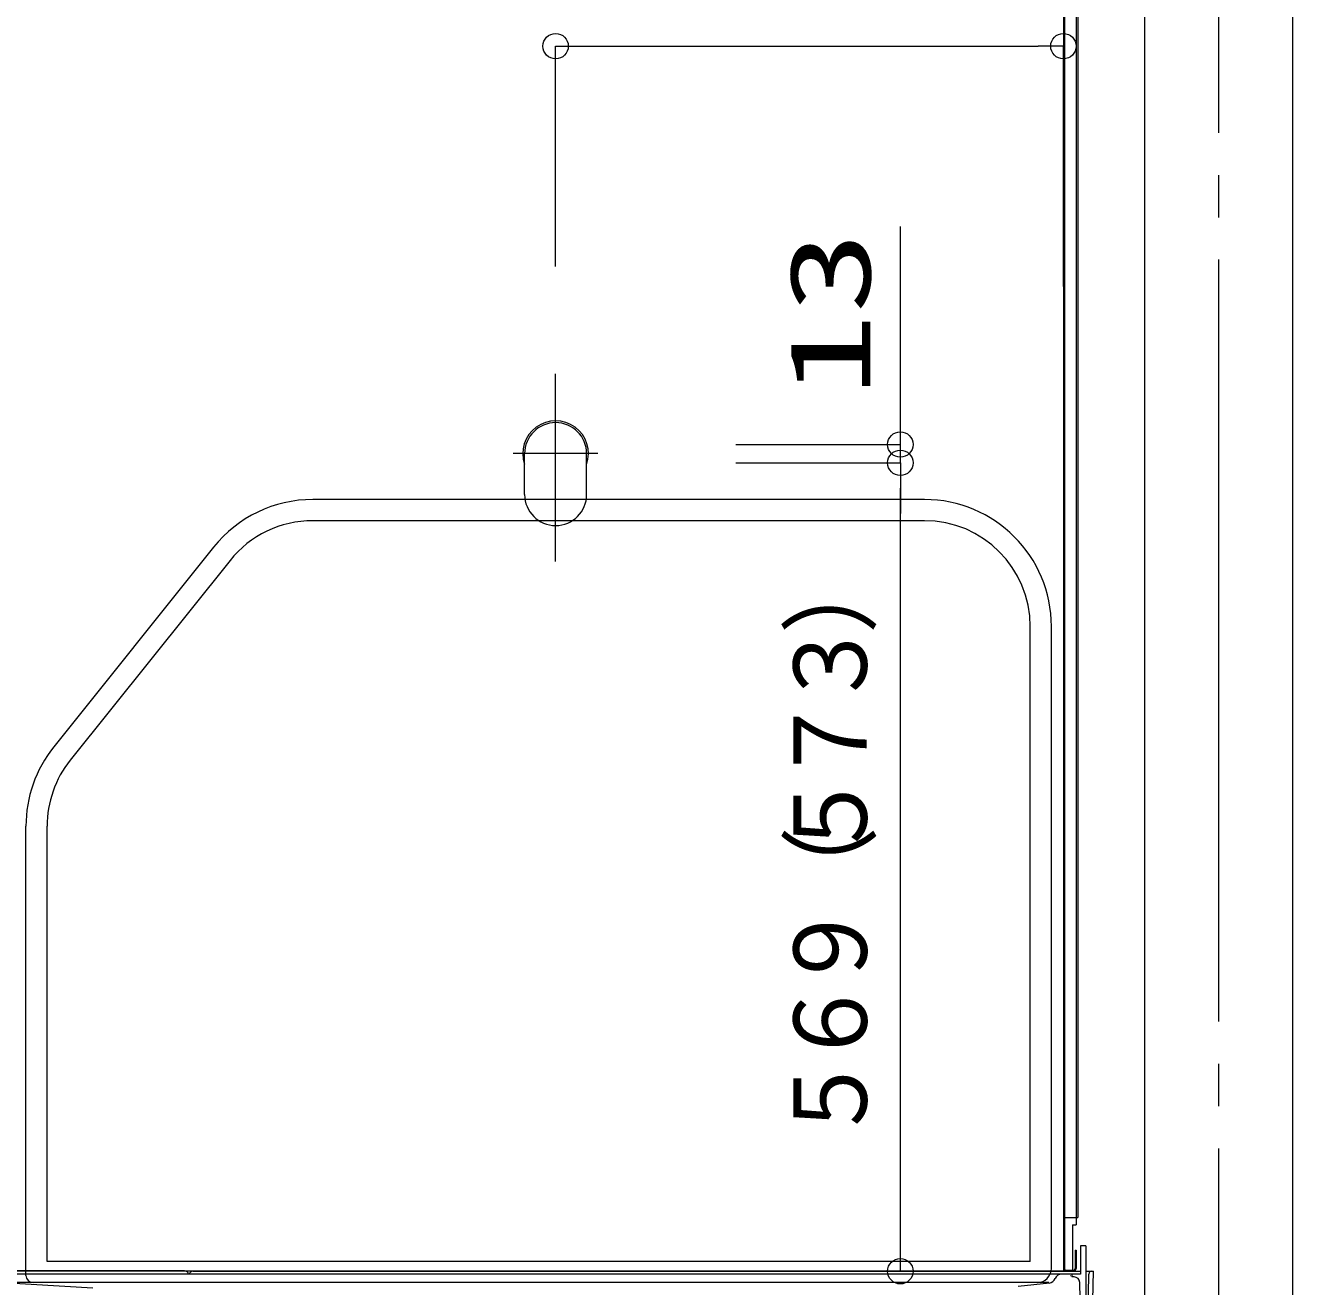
# Model space of a CAD drawing. Units: millimetres on the paper. Extents: x -305 to 305, y -152 to 152.
# Drawn here: x -219.29 to -189.34, y -76.28 to -46.48 of the extents above; entities that cross this region are included whole.
import ezdxf
from ezdxf.enums import TextEntityAlignment as Align

# ---------------------------------------------------------------- set-up
doc = ezdxf.new("R2010")
doc.units = ezdxf.units.MM
doc.linetypes.add('LONG_CHAIN', pattern=[21, 18, -1, 1, -1])
doc.layers.add('0-0_0', color=7, linetype='Continuous', lineweight=9)
doc.layers.add('0-1_VIEW0001', color=7, linetype='Continuous', lineweight=9)
doc.styles.add('ＭＳ ゴシック', font='')
doc.styles.get('ＭＳ ゴシック').set_extended_font_data('MS Gothic')

# ---------------------------------------------------------------- blocks, each defined once
blk = doc.blocks.new('_ORIGIN')
at = {"layer": '0-0_0'}
blk.add_line((0, 0), (-1, 0), dxfattribs=at)
blk.add_circle((0, 0), 0.5, dxfattribs=at)

msp = doc.modelspace()

# ---------------------------------------------------------------- linework, layer by layer
at = {"layer": '0-0_0'}
for p, q in [((-198.612, -55.785), (-198.612, -55.185)), ((-198.612, -56.818), (-198.612, -56.385)), ((-202.501, -56.818), (-198.612, -56.818)), ((-198.612, -57.418), (-198.612, -58.018))]:
    msp.add_line(p, q, dxfattribs=at)
msp.add_lwpolyline([(-202.501, -56.385), (-198.612, -56.385), (-198.612, -51.232)], dxfattribs=at)
at = {"layer": '0-1_VIEW0001'}
for p, q in [((-192.841, -10.018), (-192.841, -95.518)), ((-189.341, -10.018), (-189.341, -95.518)), ((-194.758, -24.101), (-194.758, -75.918)), ((-194.735, -24.101), (-194.735, -75.851)), ((-194.458, -24.151), (-194.458, -74.818)), ((-194.418, -24.151), (-194.418, -74.651)), ((-206.758, -52.178), (-206.758, -46.974)), ((-206.158, -46.974), (-195.358, -46.974)), ((-194.758, -52.649), (-194.758, -46.974)), ((-198.612, -75.318), (-198.612, -57.418)), ((-198.041, -57.685), (-212.499, -57.685)), ((-198.041, -58.185), (-212.499, -58.185)), ((-214.842, -58.811), (-218.617, -63.53)), ((-214.452, -59.123), (-218.227, -63.842)), ((-195.541, -75.685), (-195.541, -60.685)), ((-195.041, -75.851), (-195.041, -60.685)), ((-219.275, -76.018), (-219.275, -65.404)), ((-218.775, -75.685), (-218.775, -65.404)), ((-194.735, -74.651), (-194.458, -74.651)), ((-194.541, -74.818), (-194.458, -74.818)), ((-194.541, -74.818), (-194.541, -75.918)), ((-194.458, -74.651), (-194.418, -74.651)), ((-194.481, -75.418), (-194.481, -75.851)), ((-194.358, -75.318), (-194.358, -75.985)), ((-194.225, -75.318), (-194.358, -75.318)), ((-194.225, -75.318), (-194.225, -78.018)), ((-195.541, -75.685), (-218.775, -75.685)), ((-194.541, -75.918), (-221.425, -75.918)), ((-194.797, -75.985), (-221.314, -75.985)), ((-215.526, -75.911), (-219.872, -75.911)), ((-215.326, -75.918), (-194.358, -75.918)), ((-202.218, -75.918), (-198.611, -75.918)), ((-194.561, -75.985), (-194.797, -75.985)), ((-194.691, -75.895), (-194.541, -75.895)), ((-194.691, -75.918), (-194.525, -75.918)), ((-194.591, -76.018), (-194.581, -76.018)), ((-194.505, -76.051), (-194.561, -76.051)), ((-194.541, -75.895), (-194.525, -75.895)), ((-194.225, -75.918), (-194.051, -75.918)), ((-194.197, -78.145), (-194.159, -75.983)), ((-194.09, -78.147), (-194.051, -75.918)), ((-195.102, -76.185), (-221.103, -76.185)), ((-217.691, -76.317), (-220.003, -76.185)), ((-195.375, -76.185), (-219.108, -76.185)), ((-195.089, -76.197), (-195.825, -76.282)), ((-194.325, -77.985), (-194.372, -76.181))]:
    msp.add_line(p, q, dxfattribs=at)
at = {"layer": '0-1_VIEW0001', "linetype": 'LONG_CHAIN'}
msp.add_line((-191.091, -10.018), (-191.091, -105.851), dxfattribs=at)
at = {"layer": '0-1_VIEW0001', "color": 2, "linetype": 'LONG_CHAIN'}
for p, q in [((-206.758, -59.151), (-206.758, -54.718)), ((-205.758, -56.601), (-207.758, -56.601))]:
    msp.add_line(p, q, dxfattribs=at)
at = {"layer": '0-1_VIEW0001', "color": 2}
for p, q in [((-207.491, -57.568), (-207.491, -56.601)), ((-206.025, -57.568), (-206.025, -56.601))]:
    msp.add_line(p, q, dxfattribs=at)
at = {"layer": '0-1_VIEW0001'}
for points in [[(-194.481, -75.418), (-194.458, -75.418), (-194.458, -75.851)], [(-194.358, -75.985), (-194.561, -75.985), (-194.561, -76.051)]]:
    msp.add_lwpolyline(points, dxfattribs=at)
at = {"layer": '0-1_VIEW0001', "color": 2}
for centre, radius, start, end in [((-206.758, -56.601), 0.775, 341.1268, 198.8732), ((-206.758, -56.601), 0.733, 0, 180), ((-206.758, -57.568), 0.733, 180, 0)]:
    msp.add_arc(centre, radius, start, end, dxfattribs=at)
at = {"layer": '0-1_VIEW0001'}
for centre, radius, start, end in [((-212.499, -60.685), 3, 90, 141.3402), ((-198.041, -60.685), 3, 0, 90), ((-212.499, -60.685), 2.5, 90, 141.3402), ((-198.041, -60.685), 2.5, 0, 90), ((-216.275, -65.404), 3, 141.3402, 180), ((-216.275, -65.404), 2.5, 141.3402, 180), ((-219.108, -76.018), 0.167, 180, 270), ((-215.526, -76.011), 0.1, 15.4515, 90), ((-215.326, -76.018), 0.1, 90, 160.5288), ((-195.375, -75.851), 0.333, 270, 0), ((-194.797, -76.151), 0.167, 90.1643, 158.9937), ((-194.691, -75.851), 0.0667, 180, 270), ((-194.691, -75.851), 0.0667, 180, 270), ((-194.691, -75.851), 0.0433, 180, 270), ((-194.525, -75.851), 0.0433, 270, 0), ((-194.525, -75.851), 0.0667, 270, 0), ((-194.505, -76.185), 0.133, 1.5, 90), ((-194.092, -75.985), 0.0667, 90, 179), ((-195.108, -76.032), 0.167, 276.5731, 338.9937)]:
    msp.add_arc(centre, radius, start, end, dxfattribs=at)

# ---------------------------------------------------------------- block references
at = {"layer": '0-0_0', "xscale": 0.6, "yscale": 0.6}
for p, rotation in [((-198.612, -56.385), 270), ((-198.612, -56.818), 90)]:
    msp.add_blockref('_ORIGIN', p, dxfattribs=dict(at, rotation=rotation))
at = {"layer": '0-1_VIEW0001', "xscale": 0.6, "yscale": 0.6}
for p, rotation in [((-206.758, -46.974), 180), ((-198.612, -56.818), 90), ((-198.612, -75.918), 270)]:
    msp.add_blockref('_ORIGIN', p, dxfattribs=dict(at, rotation=rotation))
msp.add_blockref('_ORIGIN', (-194.758, -46.974), dxfattribs=at)

# ---------------------------------------------------------------- texts
at = {"layer": '0-0_0', "style": 'ＭＳ ゴシック', "width": 1.5}
msp.add_text('13', height=1.921, rotation=90, dxfattribs=at).set_placement((-198.742, -55.256), align=Align.BOTTOM_LEFT)
at = {"layer": '0-1_VIEW0001', "style": 'ＭＳ ゴシック', "width": 0.9}
for s, p in [('）', (-198.886, -60.856)), ('３', (-198.886, -62.645)), ('７', (-198.886, -64.435)), ('５', (-198.886, -66.224)), ('（', (-198.886, -67.532)), ('９', (-198.886, -69.322)), ('６', (-198.886, -71.111)), ('５', (-198.886, -72.9))]:
    msp.add_text(s, height=1.73, rotation=90, dxfattribs=at).set_placement(p, align=Align.BOTTOM_LEFT)

doc.saveas('drawing.dxf')
